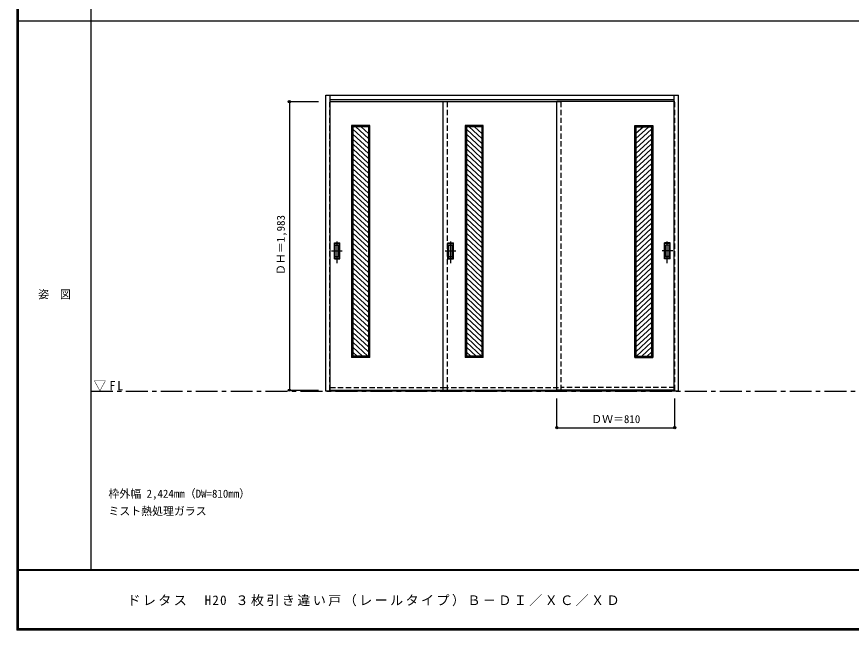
# Model space of a CAD drawing. Units: millimetres, scale not verified. Extents: x -6000 to 5700, y -4307 to 4260.
# Drawn here: x -6000 to -267, y -4205 to 12 of the extents above; entities that cross this region are included whole.
import ezdxf
from ezdxf.enums import TextEntityAlignment as Align

# ---------------------------------------------------------------- set-up
doc = ezdxf.new("R2010")
doc.units = ezdxf.units.MM
doc.header["$LTSCALE"] = 30
doc.header["$PDMODE"] = 32
doc.header["$PDSIZE"] = 15
doc.linetypes.add('CHAIN1', pattern=[8, 5, -1, 1, -1])
doc.linetypes.add('DASHED1', pattern=[1.8, 1.2, -0.6])
for name, color, linetype in [('0-2_扉', 7, 'Continuous'), ('0-4_枠', 3, 'Continuous'), ('0-6_引手', 7, 'Continuous'), ('0-A_文字', 7, 'Continuous'), ('0-B_寸法', 4, 'Continuous'), ('0-C_ハッチ', 4, 'DASHED1'), ('F-1_枠', 6, 'Continuous'), ('F-A_文字', 7, 'Continuous')]:
    doc.layers.add(name, color=color, linetype=linetype)
doc.styles.add('ＭＳ ゴシック', font='')
doc.styles.get('ＭＳ ゴシック').set_extended_font_data('MS Gothic')

msp = doc.modelspace()

# ---------------------------------------------------------------- linework, layer by layer
at = {"layer": '0-2_扉'}
for p, q in [((-3847, -571.5), (-3040, -571.5)), ((-3070, -2554.5), (-3070, -571.5)), ((-3070, -571.5), (-2260, -571.5)), ((-1483, -571.5), (-2290, -571.5)), ((-2290, -2554.5), (-2290, -571.5)), ((-3700, -735.5), (-3700, -2330.5)), ((-3584, -744.5), (-3691, -744.5)), ((-3691, -744.5), (-3691, -2321.5)), ((-3575, -735.5), (-3584, -744.5)), ((-3584, -744.5), (-3584, -2321.5)), ((-3575, -2330.5), (-3575, -735.5)), ((-2920, -735.5), (-2920, -2330.5)), ((-2804, -744.5), (-2911, -744.5)), ((-2911, -744.5), (-2911, -2321.5)), ((-2795, -735.5), (-2804, -744.5)), ((-2804, -744.5), (-2804, -2321.5)), ((-2795, -2330.5), (-2795, -735.5)), ((-1755, -735.5), (-1746, -744.5)), ((-1755, -2330.5), (-1755, -735.5)), ((-1746, -744.5), (-1639, -744.5)), ((-1746, -744.5), (-1746, -2321.5)), ((-1639, -744.5), (-1639, -2321.5)), ((-1630, -735.5), (-1630, -2330.5)), ((-3584, -2321.5), (-3691, -2321.5)), ((-3584, -2321.5), (-3691, -2321.5)), ((-3575, -2330.5), (-3584, -2321.5)), ((-2804, -2321.5), (-2911, -2321.5)), ((-2804, -2321.5), (-2911, -2321.5)), ((-2795, -2330.5), (-2804, -2321.5)), ((-1755, -2330.5), (-1746, -2321.5)), ((-1746, -2321.5), (-1639, -2321.5)), ((-1746, -2321.5), (-1639, -2321.5)), ((-3847, -2554.5), (-3040, -2554.5)), ((-3070, -2554.5), (-2260, -2554.5)), ((-1483, -2554.5), (-2290, -2554.5))]:
    msp.add_line(p, q, dxfattribs=at)
at = {"layer": '0-2_扉', "linetype": 'DASHED1'}
for p, q in [((-3847, -2536.5), (-3070, -2536.5)), ((-3070, -2536.5), (-2260, -2536.5)), ((-1483, -2536.5), (-2260, -2536.5))]:
    msp.add_line(p, q, dxfattribs=at)
at = {"layer": '0-2_扉'}
for points in [[(-3575, -735.5), (-3700, -735.5), (-3691, -744.5)], [(-2795, -735.5), (-2920, -735.5), (-2911, -744.5)], [(-1755, -735.5), (-1630, -735.5), (-1639, -744.5)], [(-3575, -2330.5), (-3700, -2330.5), (-3691, -2321.5)], [(-2795, -2330.5), (-2920, -2330.5), (-2911, -2321.5)], [(-1755, -2330.5), (-1630, -2330.5), (-1639, -2321.5)]]:
    msp.add_lwpolyline(points, dxfattribs=at)
at = {"layer": '0-4_枠'}
for p, q in [((-3877, -527.5), (-1453, -527.5)), ((-3847, -2562.5), (-3847, -527.5)), ((-3847, -557.5), (-1483, -557.5)), ((-1483, -2562.5), (-1483, -527.5)), ((-1453, -2562.5), (-1453, -527.5)), ((-1483, -2559.5), (-3847, -2559.5)), ((-1483, -2562.5), (-3847, -2562.5)), ((-2290, -2562.5), (-2260, -2562.5)), ((-1453, -2562.5), (-1483, -2562.5))]:
    msp.add_line(p, q, dxfattribs=at)
at = {"layer": '0-4_枠', "color": 4, "linetype": 'DASHED1'}
for p, q in [((-3847, -571.5), (-3850, -571.5)), ((-3040, -2554.5), (-3040, -571.5)), ((-2260, -2554.5), (-2260, -571.5)), ((-1483, -571.5), (-1480, -571.5)), ((-1480, -2554.5), (-1480, -571.5)), ((-3847, -2536.5), (-3850, -2536.5)), ((-1483, -2536.5), (-1480, -2536.5)), ((-1483, -2554.5), (-1480, -2554.5))]:
    msp.add_line(p, q, dxfattribs=at)
at = {"layer": '0-4_枠', "color": 7, "linetype": 'CHAIN1'}
msp.add_line((-5490, -2562.5), (100, -2562.5), dxfattribs=at)
at = {"layer": '0-4_枠'}
msp.add_lwpolyline([(-3847, -2562.5), (-3877, -2562.5), (-3877, -527.5)], dxfattribs=at)
at = {"layer": '0-4_枠', "color": 4, "linetype": 'DASHED1'}
msp.add_lwpolyline([(-3847, -2554.5), (-3850, -2554.5), (-3850, -571.5)], dxfattribs=at)
at = {"layer": '0-6_引手'}
for p, q in [((-3818, -1542), (-3780, -1542)), ((-3818, -1652), (-3818, -1542)), ((-3780, -1652), (-3780, -1542)), ((-3038, -1542), (-3000, -1542)), ((-3038, -1652), (-3038, -1542)), ((-3000, -1652), (-3000, -1542)), ((-1512, -1542), (-1550, -1542)), ((-1550, -1652), (-1550, -1542)), ((-1512, -1652), (-1512, -1542)), ((-3811.5, -1558), (-3786.5, -1558)), ((-3811.5, -1636), (-3811.5, -1558)), ((-3786.5, -1636), (-3786.5, -1558)), ((-3031.5, -1558), (-3006.5, -1558)), ((-3031.5, -1636), (-3031.5, -1558)), ((-3006.5, -1636), (-3006.5, -1558)), ((-1518.5, -1558), (-1543.5, -1558)), ((-1543.5, -1636), (-1543.5, -1558)), ((-1518.5, -1636), (-1518.5, -1558)), ((-3818, -1652), (-3780, -1652)), ((-3811.5, -1636), (-3786.5, -1636)), ((-3038, -1652), (-3000, -1652)), ((-3031.5, -1636), (-3006.5, -1636)), ((-1512, -1652), (-1550, -1652)), ((-1518.5, -1636), (-1543.5, -1636))]:
    msp.add_line(p, q, dxfattribs=at)
at = {"layer": '0-6_引手', "linetype": 'CHAIN1'}
for p, q in [((-3799, -1682.23), (-3799, -1511.38)), ((-3019, -1682.23), (-3019, -1511.38)), ((-1531, -1682.23), (-1531, -1511.38)), ((-3837.07, -1597), (-3764.56, -1597)), ((-3057.07, -1597), (-2984.56, -1597)), ((-1492.93, -1597), (-1565.44, -1597))]:
    msp.add_line(p, q, dxfattribs=at)
at = {"layer": '0-6_引手', "linetype": 'DASHED1'}
for p, q in [((-3783, -1648), (-3783, -1546)), ((-3003, -1648), (-3003, -1546)), ((-1547, -1648), (-1547, -1546)), ((-3815, -1648), (-3783, -1648)), ((-3035, -1648), (-3003, -1648)), ((-1515, -1648), (-1547, -1648))]:
    msp.add_line(p, q, dxfattribs=at)
for points in [[(-3815, -1648), (-3815, -1546), (-3783, -1546)], [(-3035, -1648), (-3035, -1546), (-3003, -1546)], [(-1515, -1648), (-1515, -1546), (-1547, -1546)]]:
    msp.add_lwpolyline(points, dxfattribs=at)
at = {"layer": '0-B_寸法'}
for p, q in [((-4127, -571.5), (-3927, -571.5)), ((-4127, -571.5), (-4127, -2554.5)), ((-4127, -2554.5), (-3927, -2554.5)), ((-2290, -2812.5), (-2290, -2612.5)), ((-1480, -2812.5), (-1480, -2612.5)), ((-2290, -2812.5), (-1480, -2812.5))]:
    msp.add_line(p, q, dxfattribs=at)
at = {"layer": '0-B_寸法', "color": 7}
for p in [(-4127, -571.5), (-4127, -2554.5), (-2290, -2812.5), (-1480, -2812.5)]:
    msp.add_point(p, dxfattribs=at)
at = {"layer": '0-C_ハッチ', "linetype": 'Continuous'}
for p, q in [((-3671.52, -744.5), (-3584, -825.53)), ((-3634.72, -744.5), (-3584, -791.46)), ((-2891.52, -744.5), (-2804, -825.53)), ((-2854.72, -744.5), (-2804, -791.46)), ((-1695.28, -744.5), (-1746, -791.46)), ((-1658.48, -744.5), (-1746, -825.53)), ((-3691, -760.53), (-3584, -859.61)), ((-3691, -794.6), (-3584, -893.68)), ((-2911, -760.53), (-2804, -859.61)), ((-2911, -794.6), (-2804, -893.68)), ((-1639, -760.53), (-1746, -859.61)), ((-1639, -794.6), (-1746, -893.68)), ((-3691, -828.67), (-3584, -927.75)), ((-2911, -828.67), (-2804, -927.75)), ((-1639, -828.67), (-1746, -927.75)), ((-3691, -862.75), (-3584, -961.82)), ((-3691, -896.82), (-3584, -995.89)), ((-2911, -862.75), (-2804, -961.82)), ((-2911, -896.82), (-2804, -995.89)), ((-1639, -862.75), (-1746, -961.82)), ((-1639, -896.82), (-1746, -995.89)), ((-3691, -930.89), (-3584, -1029.96)), ((-3691, -964.96), (-3584, -1064.03)), ((-2911, -930.89), (-2804, -1029.96)), ((-2911, -964.96), (-2804, -1064.03)), ((-1639, -930.89), (-1746, -1029.96)), ((-1639, -964.96), (-1746, -1064.03)), ((-3691, -999.03), (-3584, -1098.1)), ((-2911, -999.03), (-2804, -1098.1)), ((-1639, -999.03), (-1746, -1098.1)), ((-3691, -1033.1), (-3584, -1132.17)), ((-3691, -1067.17), (-3584, -1166.25)), ((-2911, -1033.1), (-2804, -1132.17)), ((-2911, -1067.17), (-2804, -1166.25)), ((-1639, -1033.1), (-1746, -1132.17)), ((-1639, -1067.17), (-1746, -1166.25)), ((-3691, -1101.24), (-3584, -1200.32)), ((-3691, -1135.31), (-3584, -1234.39)), ((-2911, -1101.24), (-2804, -1200.32)), ((-2911, -1135.31), (-2804, -1234.39)), ((-1639, -1101.24), (-1746, -1200.32)), ((-1639, -1135.31), (-1746, -1234.39)), ((-3691, -1169.38), (-3584, -1268.46)), ((-3691, -1203.46), (-3584, -1302.53)), ((-2911, -1169.38), (-2804, -1268.46)), ((-2911, -1203.46), (-2804, -1302.53)), ((-1639, -1169.38), (-1746, -1268.46)), ((-1639, -1203.46), (-1746, -1302.53)), ((-3691, -1237.53), (-3584, -1336.6)), ((-2911, -1237.53), (-2804, -1336.6)), ((-1639, -1237.53), (-1746, -1336.6)), ((-3691, -1271.6), (-3584, -1370.67)), ((-3691, -1305.67), (-3584, -1404.74)), ((-2911, -1271.6), (-2804, -1370.67)), ((-2911, -1305.67), (-2804, -1404.74)), ((-1639, -1271.6), (-1746, -1370.67)), ((-1639, -1305.67), (-1746, -1404.74)), ((-3691, -1339.74), (-3584, -1438.81)), ((-3691, -1373.81), (-3584, -1472.89)), ((-2911, -1339.74), (-2804, -1438.81)), ((-2911, -1373.81), (-2804, -1472.89)), ((-1639, -1339.74), (-1746, -1438.81)), ((-1639, -1373.81), (-1746, -1472.89)), ((-3691, -1407.88), (-3584, -1506.96)), ((-2911, -1407.88), (-2804, -1506.96)), ((-1639, -1407.88), (-1746, -1506.96)), ((-3691, -1441.95), (-3584, -1541.03)), ((-3691, -1476.02), (-3584, -1575.1)), ((-2911, -1441.95), (-2804, -1541.03)), ((-2911, -1476.02), (-2804, -1575.1)), ((-1639, -1441.95), (-1746, -1541.03)), ((-1639, -1476.02), (-1746, -1575.1)), ((-3691, -1510.1), (-3591.61, -1602.13)), ((-3691, -1544.17), (-3584, -1643.24)), ((-2911, -1510.1), (-2811.61, -1602.13)), ((-2911, -1544.17), (-2804, -1643.24)), ((-1639, -1544.17), (-1746, -1643.24)), ((-1639, -1510.1), (-1738.39, -1602.13)), ((-3691, -1578.24), (-3584, -1677.31)), ((-2911, -1578.24), (-2804, -1677.31)), ((-1639, -1578.24), (-1746, -1677.31)), ((-3691, -1612.31), (-3584, -1711.38)), ((-3691, -1646.38), (-3584, -1745.45)), ((-2911, -1612.31), (-2804, -1711.38)), ((-2911, -1646.38), (-2804, -1745.45)), ((-1639, -1612.31), (-1746, -1711.38)), ((-1639, -1646.38), (-1746, -1745.45)), ((-3691, -1680.45), (-3584, -1779.52)), ((-3691, -1714.52), (-3584, -1813.6)), ((-2911, -1680.45), (-2804, -1779.52)), ((-2911, -1714.52), (-2804, -1813.6)), ((-1639, -1680.45), (-1746, -1779.52)), ((-1639, -1714.52), (-1746, -1813.6)), ((-3691, -1748.59), (-3584, -1847.67)), ((-2911, -1748.59), (-2804, -1847.67)), ((-1639, -1748.59), (-1746, -1847.67)), ((-3691, -1782.66), (-3584, -1881.74)), ((-3691, -1816.73), (-3584, -1915.81)), ((-2911, -1782.66), (-2804, -1881.74)), ((-2911, -1816.73), (-2804, -1915.81)), ((-1639, -1782.66), (-1746, -1881.74)), ((-1639, -1816.73), (-1746, -1915.81)), ((-3691, -1850.81), (-3584, -1949.88)), ((-3691, -1884.88), (-3584, -1983.95)), ((-2911, -1850.81), (-2804, -1949.88)), ((-2911, -1884.88), (-2804, -1983.95)), ((-1639, -1850.81), (-1746, -1949.88)), ((-1639, -1884.88), (-1746, -1983.95)), ((-3691, -1918.95), (-3584, -2018.02)), ((-2911, -1918.95), (-2804, -2018.02)), ((-1639, -1918.95), (-1746, -2018.02)), ((-3691, -1953.02), (-3584, -2052.09)), ((-3691, -1987.09), (-3584, -2086.16)), ((-2911, -1953.02), (-2804, -2052.09)), ((-2911, -1987.09), (-2804, -2086.16)), ((-1639, -1953.02), (-1746, -2052.09)), ((-1639, -1987.09), (-1746, -2086.16)), ((-3691, -2021.16), (-3584, -2120.24)), ((-3691, -2055.23), (-3584, -2154.31)), ((-2911, -2021.16), (-2804, -2120.24)), ((-2911, -2055.23), (-2804, -2154.31)), ((-1639, -2021.16), (-1746, -2120.24)), ((-1639, -2055.23), (-1746, -2154.31)), ((-3691, -2089.3), (-3584, -2188.38)), ((-2911, -2089.3), (-2804, -2188.38)), ((-1639, -2089.3), (-1746, -2188.38)), ((-3691, -2123.37), (-3584, -2222.45)), ((-3691, -2157.45), (-3584, -2256.52)), ((-2911, -2123.37), (-2804, -2222.45)), ((-2911, -2157.45), (-2804, -2256.52)), ((-1639, -2123.37), (-1746, -2222.45)), ((-1639, -2157.45), (-1746, -2256.52)), ((-3691, -2191.52), (-3584, -2290.59)), ((-3691, -2225.59), (-3587.42, -2321.5)), ((-2911, -2191.52), (-2804, -2290.59)), ((-2911, -2225.59), (-2807.42, -2321.5)), ((-1639, -2191.52), (-1746, -2290.59)), ((-1639, -2225.59), (-1742.59, -2321.5)), ((-3691, -2259.66), (-3624.21, -2321.5)), ((-2911, -2259.66), (-2844.21, -2321.5)), ((-1639, -2259.66), (-1705.79, -2321.5)), ((-3691, -2293.73), (-3661.01, -2321.5)), ((-2911, -2293.73), (-2881.01, -2321.5)), ((-1639, -2293.73), (-1668.99, -2321.5))]:
    msp.add_line(p, q, dxfattribs=at)
at = {"layer": 'F-1_枠'}
for p, q in [((-6000, 4175), (-6000, -4205)), ((-5995, 4175), (-5995, -4205)), ((-5990, 4175), (-5990, -4205)), ((-5490, 4175), (-5490, -3790)), ((-6000, -15.5), (5700, -15.5)), ((5700, -3790), (-6000, -3790)), ((5700, -3795), (-6000, -3795)), ((5700, -4195), (-6000, -4195)), ((5700, -4200), (-6000, -4200)), ((5700, -4205), (-6000, -4205))]:
    msp.add_line(p, q, dxfattribs=at)

# ---------------------------------------------------------------- texts
at = {"layer": '0-A_文字', "style": 'ＭＳ ゴシック'}
for s, p in [('枠外幅 2,424mm（DW=810mm）', (-5370, -3310)), ('ミスト熱処理ガラス', (-5370, -3430))]:
    msp.add_text(s, height=54.99, dxfattribs=at).set_placement(p, align=Align.BOTTOM_LEFT)
at = {"layer": '0-A_文字', "insert": (-5471.25, -2562.5), "char_height": 65.98, "attachment_point": 7, "style": 'ＭＳ ゴシック'}
msp.add_mtext('\\T1.26;\\W0.95;▽FL', dxfattribs=at)
at = {"layer": '0-B_寸法', "color": 7, "style": 'ＭＳ ゴシック'}
msp.add_text('ＤＨ＝1,983', height=54.99, rotation=90, dxfattribs=at).set_placement((-4142, -1763.25), align=Align.BOTTOM_LEFT)
msp.add_text('ＤＷ＝810', height=54.99, dxfattribs=at).set_placement((-2053.75, -2797.5), align=Align.BOTTOM_LEFT)
at = {"layer": 'F-A_文字', "style": 'ＭＳ ゴシック'}
msp.add_text('姿\u3000図', height=54.99, dxfattribs=at).set_placement((-5852.5, -1940.25), align=Align.BOTTOM_LEFT)
at = {"layer": 'F-A_文字', "insert": (-5240, -4040), "char_height": 65.98, "attachment_point": 7, "style": 'ＭＳ ゴシック'}
msp.add_mtext('\\T1.18;ドレタス\u3000H20\\~３枚引き違い戸（レールタイプ）Ｂ－ＤＩ／ＸＣ／ＸＤ', dxfattribs=at)

doc.saveas('drawing.dxf')
